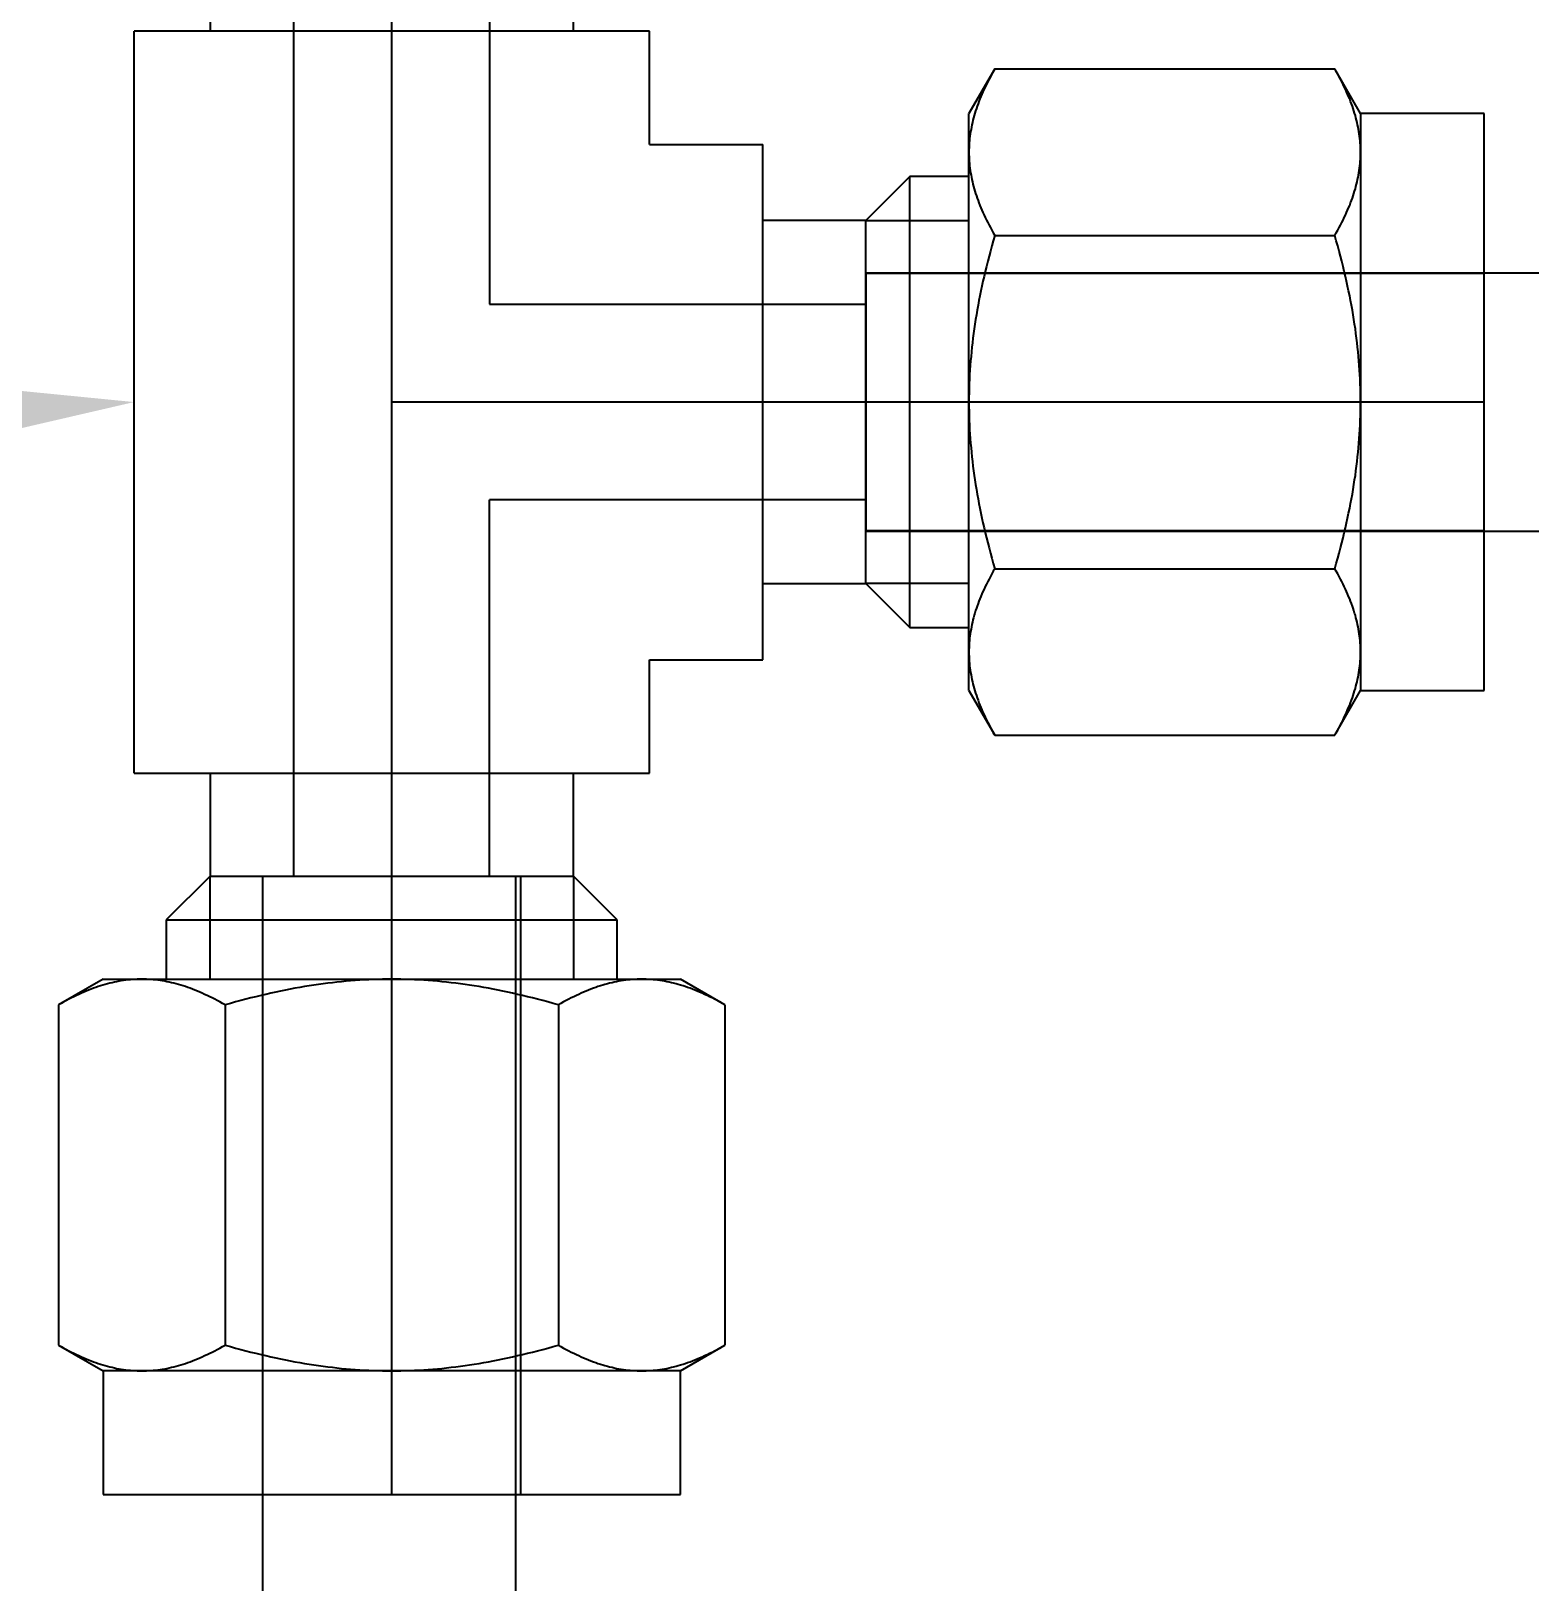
# Model space of a CAD drawing. Header units: inches. Extents: x 5.3 to 31.2, y 3.7 to 34.9.
# Drawn here: x 20.211 to 21.666, y 8.981 to 10.486 of the extents above; entities that cross this region are included whole.
import ezdxf
from ezdxf import colors
from ezdxf.entities.mleader import LeaderData, LeaderLine
from ezdxf.math import Vec2, Vec3

# ---------------------------------------------------------------- set-up
doc = ezdxf.new("R2010")
doc.units = ezdxf.units.IN
doc.header["$MEASUREMENT"] = 0
doc.linetypes.add('CENTER2', pattern=[28.575, 19.05, -3.175, 3.175, -3.175])
doc.linetypes.add('HIDDEN2', pattern=[4.7625, 3.175, -1.5875])
for name, color, linetype in [('.25 tubes', 170, 'Continuous'), ('NOTES', 1, 'Continuous'), ('TRDETAIL2', 7, 'Continuous'), ('TRDETAIL3', 7, 'Continuous'), ('TRMODEL1', 7, 'Continuous'), ('TRMODEL3', 7, 'Continuous')]:
    doc.layers.add(name, color=color, linetype=linetype)

# ---------------------------------------------------------------- blocks, each defined once
blk = doc.blocks.new('SS-400-3')
at = {"layer": 'TRDETAIL2', "color": 6, "linetype": 'HIDDEN2'}
for p, q in [((-1.06, 0.125), (-0.46, 0.125)), ((-0.46, 0.125), (-0.46, -0.125)), ((-0.46, 0.095), (0.46, 0.095)), ((-0.46, -0.095), (-0.095, -0.095)), ((-0.095, -0.46), (-0.095, -0.095)), ((0.095, -0.095), (0.095, -0.46)), ((0.46, -0.095), (0.095, -0.095)), ((-0.46, -0.125), (-1.06, -0.125)), ((-0.125, -1.06), (-0.125, -0.46)), ((-0.125, -0.46), (0.125, -0.46)), ((0.125, -0.46), (0.125, -1.06))]:
    blk.add_line(p, q, dxfattribs=at)
at = {"layer": 'TRDETAIL3', "color": 4, "linetype": 'CENTER2'}
for p, q in [((-1.06, 0), (1.06, 0)), ((0, -1.06), (0, 0))]:
    blk.add_line(p, q, dxfattribs=at)
at = {"layer": 'TRMODEL1', "color": 7, "linetype": 'Continuous'}
for p, q in [((-0.915, 0.3233), (-0.94, 0.28)), ((-0.9179, 0.3182), (-0.9192, 0.3157)), ((-0.9164, 0.3208), (-0.9179, 0.3182)), ((-0.915, 0.3233), (-0.9164, 0.3208)), ((-0.585, 0.3233), (-0.915, 0.3233)), ((-0.5836, 0.3208), (-0.585, 0.3233)), ((-0.56, 0.28), (-0.585, 0.3233)), ((-0.5821, 0.3182), (-0.5836, 0.3208)), ((-0.5808, 0.3157), (-0.5821, 0.3182)), ((-0.9264, 0.3011), (-0.9274, 0.2987)), ((-0.9253, 0.3035), (-0.9264, 0.3011)), ((-0.9242, 0.3059), (-0.9253, 0.3035)), ((-0.923, 0.3083), (-0.9242, 0.3059)), ((-0.9218, 0.3108), (-0.923, 0.3083)), ((-0.9205, 0.3132), (-0.9218, 0.3108)), ((-0.9192, 0.3157), (-0.9205, 0.3132)), ((-0.5795, 0.3132), (-0.5808, 0.3157)), ((-0.5782, 0.3108), (-0.5795, 0.3132)), ((-0.577, 0.3083), (-0.5782, 0.3108)), ((-0.5758, 0.3059), (-0.577, 0.3083)), ((-0.5747, 0.3035), (-0.5758, 0.3059)), ((-0.5736, 0.3011), (-0.5747, 0.3035)), ((-0.5726, 0.2987), (-0.5736, 0.3011)), ((-0.932, 0.2871), (-0.9328, 0.2848)), ((-0.9312, 0.2894), (-0.932, 0.2871)), ((-0.9303, 0.2917), (-0.9312, 0.2894)), ((-0.9294, 0.2941), (-0.9303, 0.2917)), ((-0.9284, 0.2964), (-0.9294, 0.2941)), ((-0.9274, 0.2987), (-0.9284, 0.2964)), ((-0.5716, 0.2964), (-0.5726, 0.2987)), ((-0.5706, 0.2941), (-0.5716, 0.2964)), ((-0.5697, 0.2917), (-0.5706, 0.2941)), ((-0.5688, 0.2894), (-0.5697, 0.2917)), ((-0.568, 0.2871), (-0.5688, 0.2894)), ((-0.5672, 0.2848), (-0.568, 0.2871)), ((-1.06, 0.28), (-1.06, -0.28)), ((-0.94, 0.28), (-1.06, 0.28)), ((-0.94, 0.2425), (-0.94, 0.28)), ((-0.9366, 0.2713), (-0.9371, 0.2691)), ((-0.9361, 0.2735), (-0.9366, 0.2713)), ((-0.9355, 0.2758), (-0.9361, 0.2735)), ((-0.9349, 0.278), (-0.9355, 0.2758)), ((-0.9342, 0.2803), (-0.9349, 0.278)), ((-0.9335, 0.2826), (-0.9342, 0.2803)), ((-0.9328, 0.2848), (-0.9335, 0.2826)), ((-0.5665, 0.2826), (-0.5672, 0.2848)), ((-0.5658, 0.2803), (-0.5665, 0.2826)), ((-0.5651, 0.278), (-0.5658, 0.2803)), ((-0.5645, 0.2758), (-0.5651, 0.278)), ((-0.5639, 0.2735), (-0.5645, 0.2758)), ((-0.5634, 0.2713), (-0.5639, 0.2735)), ((-0.5629, 0.2691), (-0.5634, 0.2713)), ((-0.56, 0.28), (-0.56, 0.2425)), ((-0.939, 0.258), (-0.9393, 0.2558)), ((-0.9387, 0.2602), (-0.939, 0.258)), ((-0.9384, 0.2624), (-0.9387, 0.2602)), ((-0.938, 0.2646), (-0.9384, 0.2624)), ((-0.9376, 0.2669), (-0.938, 0.2646)), ((-0.9371, 0.2691), (-0.9376, 0.2669)), ((-0.5624, 0.2669), (-0.5629, 0.2691)), ((-0.562, 0.2646), (-0.5624, 0.2669)), ((-0.5616, 0.2624), (-0.562, 0.2646)), ((-0.5613, 0.2602), (-0.5616, 0.2624)), ((-0.561, 0.258), (-0.5613, 0.2602)), ((-0.5607, 0.2558), (-0.561, 0.258)), ((-0.9399, 0.2469), (-0.94, 0.2447)), ((-0.94, 0.2447), (-0.94, 0.2425)), ((-0.94, 0.2425), (-0.94, 0.2403)), ((-0.94, 0), (-0.94, 0.2425)), ((-0.9398, 0.2491), (-0.9399, 0.2469)), ((-0.9397, 0.2514), (-0.9398, 0.2491)), ((-0.9395, 0.2536), (-0.9397, 0.2514)), ((-0.9393, 0.2558), (-0.9395, 0.2536)), ((-0.5605, 0.2536), (-0.5607, 0.2558)), ((-0.5603, 0.2514), (-0.5605, 0.2536)), ((-0.5602, 0.2491), (-0.5603, 0.2514)), ((-0.5601, 0.2469), (-0.5602, 0.2491)), ((-0.56, 0.2447), (-0.5601, 0.2469)), ((-0.56, 0.2425), (-0.56, 0.2447)), ((-0.56, 0.2403), (-0.56, 0.2425)), ((-0.56, 0.2425), (-0.56, 0)), ((-0.36, 0.25), (0.36, 0.25)), ((-0.36, 0.25), (-0.36, -0.25)), ((0.36, -0.25), (0.36, 0.25)), ((-0.94, 0.2403), (-0.9399, 0.238)), ((-0.9399, 0.238), (-0.9398, 0.2358)), ((-0.9398, 0.2358), (-0.9397, 0.2336)), ((-0.9397, 0.2336), (-0.9395, 0.2314)), ((-0.9395, 0.2314), (-0.9393, 0.2292)), ((-0.9393, 0.2292), (-0.939, 0.227)), ((-0.939, 0.227), (-0.9387, 0.2248)), ((-0.5613, 0.2248), (-0.561, 0.227)), ((-0.561, 0.227), (-0.5607, 0.2292)), ((-0.5607, 0.2292), (-0.5605, 0.2314)), ((-0.5605, 0.2314), (-0.5603, 0.2336)), ((-0.5603, 0.2336), (-0.5602, 0.2358)), ((-0.5602, 0.2358), (-0.5601, 0.238)), ((-0.5601, 0.238), (-0.56, 0.2403)), ((-0.9387, 0.2248), (-0.9384, 0.2226)), ((-0.9384, 0.2226), (-0.938, 0.2203)), ((-0.938, 0.2203), (-0.9376, 0.2181)), ((-0.9376, 0.2181), (-0.9371, 0.2159)), ((-0.9371, 0.2159), (-0.9366, 0.2137)), ((-0.9366, 0.2137), (-0.9361, 0.2114)), ((-0.9361, 0.2114), (-0.9355, 0.2092)), ((-0.5645, 0.2092), (-0.5639, 0.2114)), ((-0.5639, 0.2114), (-0.5634, 0.2137)), ((-0.5634, 0.2137), (-0.5629, 0.2159)), ((-0.5629, 0.2159), (-0.5624, 0.2181)), ((-0.5624, 0.2181), (-0.562, 0.2203)), ((-0.562, 0.2203), (-0.5616, 0.2226)), ((-0.5616, 0.2226), (-0.5613, 0.2248)), ((-0.5025, 0.2188), (-0.56, 0.2188)), ((-0.5025, 0.2188), (-0.5025, -0.2188)), ((-0.46, 0.1762), (-0.5025, 0.2188)), ((-0.9355, 0.2092), (-0.9349, 0.2069)), ((-0.9349, 0.2069), (-0.9342, 0.2047)), ((-0.9342, 0.2047), (-0.9335, 0.2024)), ((-0.9335, 0.2024), (-0.9328, 0.2001)), ((-0.9328, 0.2001), (-0.932, 0.1979)), ((-0.932, 0.1979), (-0.9312, 0.1956)), ((-0.5688, 0.1956), (-0.568, 0.1979)), ((-0.568, 0.1979), (-0.5672, 0.2001)), ((-0.5672, 0.2001), (-0.5665, 0.2024)), ((-0.5665, 0.2024), (-0.5658, 0.2047)), ((-0.5658, 0.2047), (-0.5651, 0.2069)), ((-0.5651, 0.2069), (-0.5645, 0.2092)), ((-0.9312, 0.1956), (-0.9303, 0.1932)), ((-0.9303, 0.1932), (-0.9294, 0.1909)), ((-0.9294, 0.1909), (-0.9284, 0.1886)), ((-0.9284, 0.1886), (-0.9274, 0.1862)), ((-0.9274, 0.1862), (-0.9264, 0.1839)), ((-0.9264, 0.1839), (-0.9253, 0.1815)), ((-0.9253, 0.1815), (-0.9242, 0.1791)), ((-0.5758, 0.1791), (-0.5747, 0.1815)), ((-0.5747, 0.1815), (-0.5736, 0.1839)), ((-0.5736, 0.1839), (-0.5726, 0.1862)), ((-0.5726, 0.1862), (-0.5716, 0.1886)), ((-0.5716, 0.1886), (-0.5706, 0.1909)), ((-0.5706, 0.1909), (-0.5697, 0.1932)), ((-0.5697, 0.1932), (-0.5688, 0.1956)), ((-0.9242, 0.1791), (-0.923, 0.1766)), ((-0.923, 0.1766), (-0.9218, 0.1742)), ((-0.9218, 0.1742), (-0.9205, 0.1717)), ((-0.9205, 0.1717), (-0.9192, 0.1693)), ((-0.9192, 0.1693), (-0.9179, 0.1667)), ((-0.9179, 0.1667), (-0.9164, 0.1642)), ((-0.5836, 0.1642), (-0.5821, 0.1667)), ((-0.5821, 0.1667), (-0.5808, 0.1693)), ((-0.5808, 0.1693), (-0.5795, 0.1717)), ((-0.5795, 0.1717), (-0.5782, 0.1742)), ((-0.5782, 0.1742), (-0.577, 0.1766)), ((-0.577, 0.1766), (-0.5758, 0.1791)), ((-0.46, 0.1762), (-0.46, -0.1762)), ((-0.36, 0.1762), (-0.46, 0.1762)), ((0.46, 0.1762), (0.36, 0.1762)), ((-0.9179, 0.1515), (-0.9192, 0.1465)), ((-0.9164, 0.1565), (-0.9179, 0.1515)), ((-0.9164, 0.1642), (-0.915, 0.1617)), ((-0.915, 0.1617), (-0.9164, 0.1565)), ((-0.585, 0.1617), (-0.915, 0.1617)), ((-0.585, 0.1617), (-0.5836, 0.1642)), ((-0.5836, 0.1565), (-0.585, 0.1617)), ((-0.5821, 0.1515), (-0.5836, 0.1565)), ((-0.5808, 0.1465), (-0.5821, 0.1515)), ((-0.9218, 0.1366), (-0.923, 0.1317)), ((-0.9205, 0.1415), (-0.9218, 0.1366)), ((-0.9192, 0.1465), (-0.9205, 0.1415)), ((-0.5795, 0.1415), (-0.5808, 0.1465)), ((-0.5782, 0.1366), (-0.5795, 0.1415)), ((-0.577, 0.1317), (-0.5782, 0.1366)), ((-0.9253, 0.122), (-0.9264, 0.1173)), ((-0.9242, 0.1268), (-0.9253, 0.122)), ((-0.923, 0.1317), (-0.9242, 0.1268)), ((-0.5758, 0.1268), (-0.577, 0.1317)), ((-0.5747, 0.122), (-0.5758, 0.1268)), ((-0.5736, 0.1173), (-0.5747, 0.122)), ((-0.9284, 0.1078), (-0.9294, 0.1031)), ((-0.9274, 0.1125), (-0.9284, 0.1078)), ((-0.9264, 0.1173), (-0.9274, 0.1125)), ((-0.5726, 0.1125), (-0.5736, 0.1173)), ((-0.5716, 0.1078), (-0.5726, 0.1125)), ((-0.5706, 0.1031), (-0.5716, 0.1078)), ((-0.9312, 0.0939), (-0.932, 0.0893)), ((-0.9303, 0.0985), (-0.9312, 0.0939)), ((-0.9294, 0.1031), (-0.9303, 0.0985)), ((-0.5697, 0.0985), (-0.5706, 0.1031)), ((-0.5688, 0.0939), (-0.5697, 0.0985)), ((-0.568, 0.0893), (-0.5688, 0.0939)), ((-0.9342, 0.0756), (-0.9349, 0.0711)), ((-0.9335, 0.0801), (-0.9342, 0.0756)), ((-0.9328, 0.0847), (-0.9335, 0.0801)), ((-0.932, 0.0893), (-0.9328, 0.0847)), ((-0.5672, 0.0847), (-0.568, 0.0893)), ((-0.5665, 0.0801), (-0.5672, 0.0847)), ((-0.5658, 0.0756), (-0.5665, 0.0801)), ((-0.5651, 0.0711), (-0.5658, 0.0756)), ((-0.9361, 0.0621), (-0.9366, 0.0576)), ((-0.9355, 0.0666), (-0.9361, 0.0621)), ((-0.9349, 0.0711), (-0.9355, 0.0666)), ((-0.5645, 0.0666), (-0.5651, 0.0711)), ((-0.5639, 0.0621), (-0.5645, 0.0666)), ((-0.5634, 0.0576), (-0.5639, 0.0621)), ((-0.9376, 0.0487), (-0.938, 0.0443)), ((-0.9371, 0.0532), (-0.9376, 0.0487)), ((-0.9366, 0.0576), (-0.9371, 0.0532)), ((-0.5629, 0.0532), (-0.5634, 0.0576)), ((-0.5624, 0.0487), (-0.5629, 0.0532)), ((-0.562, 0.0443), (-0.5624, 0.0487)), ((-0.939, 0.031), (-0.9393, 0.0266)), ((-0.9387, 0.0354), (-0.939, 0.031)), ((-0.9384, 0.0399), (-0.9387, 0.0354)), ((-0.938, 0.0443), (-0.9384, 0.0399)), ((-0.5616, 0.0399), (-0.562, 0.0443)), ((-0.5613, 0.0354), (-0.5616, 0.0399)), ((-0.561, 0.031), (-0.5613, 0.0354)), ((-0.5607, 0.0266), (-0.561, 0.031)), ((-0.9397, 0.0177), (-0.9398, 0.0133)), ((-0.9395, 0.0222), (-0.9397, 0.0177)), ((-0.9393, 0.0266), (-0.9395, 0.0222)), ((-0.5605, 0.0222), (-0.5607, 0.0266)), ((-0.5603, 0.0177), (-0.5605, 0.0222)), ((-0.5602, 0.0133), (-0.5603, 0.0177)), ((-0.9399, 0.0089), (-0.94, 0.0044)), ((-0.94, 0.0044), (-0.94, 0)), ((-0.94, 0), (-0.94, -0.0044)), ((-0.9398, 0.0133), (-0.9399, 0.0089)), ((-0.5601, 0.0089), (-0.5602, 0.0133)), ((-0.56, 0.0044), (-0.5601, 0.0089)), ((-0.56, 0), (-0.56, 0.0044)), ((-0.56, 0), (-0.56, -0.2425)), ((-0.94, -0.2425), (-0.94, 0)), ((-0.94, -0.0044), (-0.9399, -0.0089)), ((-0.9399, -0.0089), (-0.9398, -0.0133)), ((-0.9398, -0.0133), (-0.9397, -0.0177)), ((-0.5603, -0.0177), (-0.5602, -0.0133)), ((-0.5602, -0.0133), (-0.5601, -0.0089)), ((-0.5601, -0.0089), (-0.56, -0.0044)), ((-0.56, -0.0044), (-0.56, 0)), ((-0.9397, -0.0177), (-0.9395, -0.0222)), ((-0.9395, -0.0222), (-0.9393, -0.0266)), ((-0.9393, -0.0266), (-0.939, -0.031)), ((-0.561, -0.031), (-0.5607, -0.0266)), ((-0.5607, -0.0266), (-0.5605, -0.0222)), ((-0.5605, -0.0222), (-0.5603, -0.0177)), ((-0.939, -0.031), (-0.9387, -0.0354)), ((-0.9387, -0.0354), (-0.9384, -0.0399)), ((-0.9384, -0.0399), (-0.938, -0.0443)), ((-0.938, -0.0443), (-0.9376, -0.0487)), ((-0.5624, -0.0487), (-0.562, -0.0443)), ((-0.562, -0.0443), (-0.5616, -0.0399)), ((-0.5616, -0.0399), (-0.5613, -0.0354)), ((-0.5613, -0.0354), (-0.561, -0.031)), ((-0.9376, -0.0487), (-0.9371, -0.0532)), ((-0.9371, -0.0532), (-0.9366, -0.0576)), ((-0.9366, -0.0576), (-0.9361, -0.0621)), ((-0.5639, -0.0621), (-0.5634, -0.0576)), ((-0.5634, -0.0576), (-0.5629, -0.0532)), ((-0.5629, -0.0532), (-0.5624, -0.0487)), ((-0.9361, -0.0621), (-0.9355, -0.0666)), ((-0.9355, -0.0666), (-0.9349, -0.0711)), ((-0.9349, -0.0711), (-0.9342, -0.0756)), ((-0.5658, -0.0756), (-0.5651, -0.0711)), ((-0.5651, -0.0711), (-0.5645, -0.0666)), ((-0.5645, -0.0666), (-0.5639, -0.0621)), ((-0.9342, -0.0756), (-0.9335, -0.0801)), ((-0.9335, -0.0801), (-0.9328, -0.0847)), ((-0.9328, -0.0847), (-0.932, -0.0893)), ((-0.932, -0.0893), (-0.9312, -0.0939)), ((-0.5688, -0.0939), (-0.568, -0.0893)), ((-0.568, -0.0893), (-0.5672, -0.0847)), ((-0.5672, -0.0847), (-0.5665, -0.0801)), ((-0.5665, -0.0801), (-0.5658, -0.0756)), ((-0.9312, -0.0939), (-0.9303, -0.0985)), ((-0.9303, -0.0985), (-0.9294, -0.1031)), ((-0.9294, -0.1031), (-0.9284, -0.1078)), ((-0.5716, -0.1078), (-0.5706, -0.1031)), ((-0.5706, -0.1031), (-0.5697, -0.0985)), ((-0.5697, -0.0985), (-0.5688, -0.0939)), ((-0.9284, -0.1078), (-0.9274, -0.1125)), ((-0.9274, -0.1125), (-0.9264, -0.1173)), ((-0.9264, -0.1173), (-0.9253, -0.122)), ((-0.5747, -0.122), (-0.5736, -0.1173)), ((-0.5736, -0.1173), (-0.5726, -0.1125)), ((-0.5726, -0.1125), (-0.5716, -0.1078)), ((-0.9253, -0.122), (-0.9242, -0.1268)), ((-0.9242, -0.1268), (-0.923, -0.1317)), ((-0.923, -0.1317), (-0.9218, -0.1366)), ((-0.5782, -0.1366), (-0.577, -0.1317)), ((-0.577, -0.1317), (-0.5758, -0.1268)), ((-0.5758, -0.1268), (-0.5747, -0.122)), ((-0.9218, -0.1366), (-0.9205, -0.1415)), ((-0.9205, -0.1415), (-0.9192, -0.1465)), ((-0.9192, -0.1465), (-0.9179, -0.1515)), ((-0.5821, -0.1515), (-0.5808, -0.1465)), ((-0.5808, -0.1465), (-0.5795, -0.1415)), ((-0.5795, -0.1415), (-0.5782, -0.1366)), ((-0.9179, -0.1515), (-0.9164, -0.1565)), ((-0.9164, -0.1642), (-0.9179, -0.1667)), ((-0.9164, -0.1565), (-0.915, -0.1617)), ((-0.915, -0.1617), (-0.9164, -0.1642)), ((-0.585, -0.1617), (-0.915, -0.1617)), ((-0.585, -0.1617), (-0.5836, -0.1565)), ((-0.5836, -0.1642), (-0.585, -0.1617)), ((-0.5836, -0.1565), (-0.5821, -0.1515)), ((-0.5821, -0.1667), (-0.5836, -0.1642)), ((-0.9242, -0.1791), (-0.9253, -0.1815)), ((-0.923, -0.1766), (-0.9242, -0.1791)), ((-0.9218, -0.1742), (-0.923, -0.1766)), ((-0.9205, -0.1717), (-0.9218, -0.1742)), ((-0.9192, -0.1693), (-0.9205, -0.1717)), ((-0.9179, -0.1667), (-0.9192, -0.1693)), ((-0.5808, -0.1693), (-0.5821, -0.1667)), ((-0.5795, -0.1717), (-0.5808, -0.1693)), ((-0.5782, -0.1742), (-0.5795, -0.1717)), ((-0.577, -0.1766), (-0.5782, -0.1742)), ((-0.5758, -0.1791), (-0.577, -0.1766)), ((-0.5747, -0.1815), (-0.5758, -0.1791)), ((-0.5025, -0.2188), (-0.46, -0.1762)), ((-0.46, -0.1762), (-0.36, -0.1762)), ((0.36, -0.1762), (0.46, -0.1762)), ((-0.9312, -0.1956), (-0.932, -0.1979)), ((-0.9303, -0.1932), (-0.9312, -0.1956)), ((-0.9294, -0.1909), (-0.9303, -0.1932)), ((-0.9284, -0.1886), (-0.9294, -0.1909)), ((-0.9274, -0.1862), (-0.9284, -0.1886)), ((-0.9264, -0.1839), (-0.9274, -0.1862)), ((-0.9253, -0.1815), (-0.9264, -0.1839)), ((-0.5736, -0.1839), (-0.5747, -0.1815)), ((-0.5726, -0.1862), (-0.5736, -0.1839)), ((-0.5716, -0.1886), (-0.5726, -0.1862)), ((-0.5706, -0.1909), (-0.5716, -0.1886)), ((-0.5697, -0.1932), (-0.5706, -0.1909)), ((-0.5688, -0.1956), (-0.5697, -0.1932)), ((-0.568, -0.1979), (-0.5688, -0.1956)), ((-0.9355, -0.2092), (-0.9361, -0.2114)), ((-0.9349, -0.2069), (-0.9355, -0.2092)), ((-0.9342, -0.2047), (-0.9349, -0.2069)), ((-0.9335, -0.2024), (-0.9342, -0.2047)), ((-0.9328, -0.2001), (-0.9335, -0.2024)), ((-0.932, -0.1979), (-0.9328, -0.2001)), ((-0.5672, -0.2001), (-0.568, -0.1979)), ((-0.5665, -0.2024), (-0.5672, -0.2001)), ((-0.5658, -0.2047), (-0.5665, -0.2024)), ((-0.5651, -0.2069), (-0.5658, -0.2047)), ((-0.5645, -0.2092), (-0.5651, -0.2069)), ((-0.5639, -0.2114), (-0.5645, -0.2092)), ((-0.9387, -0.2248), (-0.939, -0.227)), ((-0.9384, -0.2226), (-0.9387, -0.2248)), ((-0.938, -0.2203), (-0.9384, -0.2226)), ((-0.9376, -0.2181), (-0.938, -0.2203)), ((-0.9371, -0.2159), (-0.9376, -0.2181)), ((-0.9366, -0.2137), (-0.9371, -0.2159)), ((-0.9361, -0.2114), (-0.9366, -0.2137)), ((-0.5634, -0.2137), (-0.5639, -0.2114)), ((-0.5629, -0.2159), (-0.5634, -0.2137)), ((-0.5624, -0.2181), (-0.5629, -0.2159)), ((-0.562, -0.2203), (-0.5624, -0.2181)), ((-0.5616, -0.2226), (-0.562, -0.2203)), ((-0.5613, -0.2248), (-0.5616, -0.2226)), ((-0.561, -0.227), (-0.5613, -0.2248)), ((-0.56, -0.2188), (-0.5025, -0.2188)), ((-0.9399, -0.238), (-0.94, -0.2403)), ((-0.94, -0.2403), (-0.94, -0.2425)), ((-0.9398, -0.2358), (-0.9399, -0.238)), ((-0.9397, -0.2336), (-0.9398, -0.2358)), ((-0.9395, -0.2314), (-0.9397, -0.2336)), ((-0.9393, -0.2292), (-0.9395, -0.2314)), ((-0.939, -0.227), (-0.9393, -0.2292)), ((-0.5607, -0.2292), (-0.561, -0.227)), ((-0.5605, -0.2314), (-0.5607, -0.2292)), ((-0.5603, -0.2336), (-0.5605, -0.2314)), ((-0.5602, -0.2358), (-0.5603, -0.2336)), ((-0.5601, -0.238), (-0.5602, -0.2358)), ((-0.56, -0.2403), (-0.5601, -0.238)), ((-0.56, -0.2425), (-0.56, -0.2403)), ((-0.94, -0.2425), (-0.94, -0.2447)), ((-0.94, -0.28), (-0.94, -0.2425)), ((-0.94, -0.2447), (-0.9399, -0.2469)), ((-0.9399, -0.2469), (-0.9398, -0.2491)), ((-0.9398, -0.2491), (-0.9397, -0.2514)), ((-0.9397, -0.2514), (-0.9395, -0.2536)), ((-0.9395, -0.2536), (-0.9393, -0.2558)), ((-0.9393, -0.2558), (-0.939, -0.258)), ((-0.561, -0.258), (-0.5607, -0.2558)), ((-0.5607, -0.2558), (-0.5605, -0.2536)), ((-0.5605, -0.2536), (-0.5603, -0.2514)), ((-0.5603, -0.2514), (-0.5602, -0.2491)), ((-0.5602, -0.2491), (-0.5601, -0.2469)), ((-0.5601, -0.2469), (-0.56, -0.2447)), ((-0.56, -0.2447), (-0.56, -0.2425)), ((-0.56, -0.2425), (-0.56, -0.28)), ((-0.36, -0.25), (-0.25, -0.25)), ((-0.25, -0.25), (-0.25, -0.36)), ((0.25, -0.25), (0.25, -0.36)), ((0.25, -0.25), (0.36, -0.25)), ((-0.939, -0.258), (-0.9387, -0.2602)), ((-0.9387, -0.2602), (-0.9384, -0.2624)), ((-0.9384, -0.2624), (-0.938, -0.2646)), ((-0.938, -0.2646), (-0.9376, -0.2669)), ((-0.9376, -0.2669), (-0.9371, -0.2691)), ((-0.9371, -0.2691), (-0.9366, -0.2713)), ((-0.5634, -0.2713), (-0.5629, -0.2691)), ((-0.5629, -0.2691), (-0.5624, -0.2669)), ((-0.5624, -0.2669), (-0.562, -0.2646)), ((-0.562, -0.2646), (-0.5616, -0.2624)), ((-0.5616, -0.2624), (-0.5613, -0.2602)), ((-0.5613, -0.2602), (-0.561, -0.258)), ((-1.06, -0.28), (-0.94, -0.28)), ((-0.94, -0.28), (-0.915, -0.3233)), ((-0.9366, -0.2713), (-0.9361, -0.2735)), ((-0.9361, -0.2735), (-0.9355, -0.2758)), ((-0.9355, -0.2758), (-0.9349, -0.278)), ((-0.9349, -0.278), (-0.9342, -0.2803)), ((-0.9342, -0.2803), (-0.9335, -0.2826)), ((-0.9335, -0.2826), (-0.9328, -0.2848)), ((-0.9328, -0.2848), (-0.932, -0.2871)), ((-0.585, -0.3233), (-0.56, -0.28)), ((-0.568, -0.2871), (-0.5672, -0.2848)), ((-0.5672, -0.2848), (-0.5665, -0.2826)), ((-0.5665, -0.2826), (-0.5658, -0.2803)), ((-0.5658, -0.2803), (-0.5651, -0.278)), ((-0.5651, -0.278), (-0.5645, -0.2758)), ((-0.5645, -0.2758), (-0.5639, -0.2735)), ((-0.5639, -0.2735), (-0.5634, -0.2713)), ((-0.932, -0.2871), (-0.9312, -0.2894)), ((-0.9312, -0.2894), (-0.9303, -0.2917)), ((-0.9303, -0.2917), (-0.9294, -0.2941)), ((-0.9294, -0.2941), (-0.9284, -0.2964)), ((-0.9284, -0.2964), (-0.9274, -0.2987)), ((-0.9274, -0.2987), (-0.9264, -0.3011)), ((-0.5736, -0.3011), (-0.5726, -0.2987)), ((-0.5726, -0.2987), (-0.5716, -0.2964)), ((-0.5716, -0.2964), (-0.5706, -0.2941)), ((-0.5706, -0.2941), (-0.5697, -0.2917)), ((-0.5697, -0.2917), (-0.5688, -0.2894)), ((-0.5688, -0.2894), (-0.568, -0.2871)), ((-0.9264, -0.3011), (-0.9253, -0.3035)), ((-0.9253, -0.3035), (-0.9242, -0.3059)), ((-0.9242, -0.3059), (-0.923, -0.3083)), ((-0.923, -0.3083), (-0.9218, -0.3108)), ((-0.9218, -0.3108), (-0.9205, -0.3132)), ((-0.9205, -0.3132), (-0.9192, -0.3157)), ((-0.9192, -0.3157), (-0.9179, -0.3182)), ((-0.5821, -0.3182), (-0.5808, -0.3157)), ((-0.5808, -0.3157), (-0.5795, -0.3132)), ((-0.5795, -0.3132), (-0.5782, -0.3108)), ((-0.5782, -0.3108), (-0.577, -0.3083)), ((-0.577, -0.3083), (-0.5758, -0.3059)), ((-0.5758, -0.3059), (-0.5747, -0.3035)), ((-0.5747, -0.3035), (-0.5736, -0.3011)), ((-0.9179, -0.3182), (-0.9164, -0.3208)), ((-0.9164, -0.3208), (-0.915, -0.3233)), ((-0.585, -0.3233), (-0.915, -0.3233)), ((-0.585, -0.3233), (-0.5836, -0.3208)), ((-0.5836, -0.3208), (-0.5821, -0.3182)), ((-0.25, -0.36), (0.25, -0.36)), ((-0.1762, -0.36), (-0.1762, -0.46)), ((0.1762, -0.46), (0.1762, -0.36)), ((-0.1762, -0.46), (-0.2188, -0.5025)), ((-0.1762, -0.46), (0.1762, -0.46)), ((0.2188, -0.5025), (0.1762, -0.46)), ((-0.2188, -0.5025), (0.2188, -0.5025)), ((-0.2188, -0.5025), (-0.2188, -0.56)), ((0.2188, -0.56), (0.2188, -0.5025)), ((-0.28, -0.56), (-0.3233, -0.585)), ((-0.2964, -0.5716), (-0.2987, -0.5726)), ((-0.2941, -0.5706), (-0.2964, -0.5716)), ((-0.2917, -0.5697), (-0.2941, -0.5706)), ((-0.2894, -0.5688), (-0.2917, -0.5697)), ((-0.2871, -0.568), (-0.2894, -0.5688)), ((-0.2848, -0.5672), (-0.2871, -0.568)), ((-0.2826, -0.5665), (-0.2848, -0.5672)), ((-0.2803, -0.5658), (-0.2826, -0.5665)), ((-0.278, -0.5651), (-0.2803, -0.5658)), ((-0.28, -0.56), (-0.2425, -0.56)), ((-0.2758, -0.5645), (-0.278, -0.5651)), ((-0.2735, -0.5639), (-0.2758, -0.5645)), ((-0.2713, -0.5634), (-0.2735, -0.5639)), ((-0.2691, -0.5629), (-0.2713, -0.5634)), ((-0.2669, -0.5624), (-0.2691, -0.5629)), ((-0.2646, -0.562), (-0.2669, -0.5624)), ((-0.2624, -0.5616), (-0.2646, -0.562)), ((-0.2602, -0.5613), (-0.2624, -0.5616)), ((-0.258, -0.561), (-0.2602, -0.5613)), ((-0.2558, -0.5607), (-0.258, -0.561)), ((-0.2536, -0.5605), (-0.2558, -0.5607)), ((-0.2514, -0.5603), (-0.2536, -0.5605)), ((-0.2491, -0.5602), (-0.2514, -0.5603)), ((-0.2469, -0.5601), (-0.2491, -0.5602)), ((-0.2447, -0.56), (-0.2469, -0.5601)), ((-0.2425, -0.56), (-0.2447, -0.56)), ((-0.2403, -0.56), (-0.2425, -0.56)), ((-0.2425, -0.56), (0, -0.56)), ((-0.238, -0.5601), (-0.2403, -0.56)), ((-0.2358, -0.5602), (-0.238, -0.5601)), ((-0.2336, -0.5603), (-0.2358, -0.5602)), ((-0.2314, -0.5605), (-0.2336, -0.5603)), ((-0.2292, -0.5607), (-0.2314, -0.5605)), ((-0.227, -0.561), (-0.2292, -0.5607)), ((-0.2248, -0.5613), (-0.227, -0.561)), ((-0.2226, -0.5616), (-0.2248, -0.5613)), ((-0.2203, -0.562), (-0.2226, -0.5616)), ((-0.2181, -0.5624), (-0.2203, -0.562)), ((-0.2159, -0.5629), (-0.2181, -0.5624)), ((-0.2137, -0.5634), (-0.2159, -0.5629)), ((-0.2114, -0.5639), (-0.2137, -0.5634)), ((-0.2092, -0.5645), (-0.2114, -0.5639)), ((-0.2069, -0.5651), (-0.2092, -0.5645)), ((-0.2047, -0.5658), (-0.2069, -0.5651)), ((-0.2024, -0.5665), (-0.2047, -0.5658)), ((-0.2001, -0.5672), (-0.2024, -0.5665)), ((-0.1979, -0.568), (-0.2001, -0.5672)), ((-0.1956, -0.5688), (-0.1979, -0.568)), ((-0.1932, -0.5697), (-0.1956, -0.5688)), ((-0.1909, -0.5706), (-0.1932, -0.5697)), ((-0.1886, -0.5716), (-0.1909, -0.5706)), ((-0.1862, -0.5726), (-0.1886, -0.5716)), ((-0.1078, -0.5716), (-0.1125, -0.5726)), ((-0.1031, -0.5706), (-0.1078, -0.5716)), ((-0.0985, -0.5697), (-0.1031, -0.5706)), ((-0.0939, -0.5688), (-0.0985, -0.5697)), ((-0.0893, -0.568), (-0.0939, -0.5688)), ((-0.0847, -0.5672), (-0.0893, -0.568)), ((-0.0801, -0.5665), (-0.0847, -0.5672)), ((-0.0756, -0.5658), (-0.0801, -0.5665)), ((-0.0711, -0.5651), (-0.0756, -0.5658)), ((-0.0666, -0.5645), (-0.0711, -0.5651)), ((-0.0621, -0.5639), (-0.0666, -0.5645)), ((-0.0576, -0.5634), (-0.0621, -0.5639)), ((-0.0532, -0.5629), (-0.0576, -0.5634)), ((-0.0487, -0.5624), (-0.0532, -0.5629)), ((-0.0443, -0.562), (-0.0487, -0.5624)), ((-0.0399, -0.5616), (-0.0443, -0.562)), ((-0.0354, -0.5613), (-0.0399, -0.5616)), ((-0.031, -0.561), (-0.0354, -0.5613)), ((-0.0266, -0.5607), (-0.031, -0.561)), ((-0.0222, -0.5605), (-0.0266, -0.5607)), ((-0.0177, -0.5603), (-0.0222, -0.5605)), ((-0.0133, -0.5602), (-0.0177, -0.5603)), ((-0.0089, -0.5601), (-0.0133, -0.5602)), ((-0.0044, -0.56), (-0.0089, -0.5601)), ((0, -0.56), (-0.0044, -0.56)), ((0, -0.56), (0.2425, -0.56)), ((0.0044, -0.56), (0, -0.56)), ((0.0089, -0.5601), (0.0044, -0.56)), ((0.0133, -0.5602), (0.0089, -0.5601)), ((0.0177, -0.5603), (0.0133, -0.5602)), ((0.0222, -0.5605), (0.0177, -0.5603)), ((0.0266, -0.5607), (0.0222, -0.5605)), ((0.031, -0.561), (0.0266, -0.5607)), ((0.0354, -0.5613), (0.031, -0.561)), ((0.0399, -0.5616), (0.0354, -0.5613)), ((0.0443, -0.562), (0.0399, -0.5616)), ((0.0487, -0.5624), (0.0443, -0.562)), ((0.0532, -0.5629), (0.0487, -0.5624)), ((0.0576, -0.5634), (0.0532, -0.5629)), ((0.0621, -0.5639), (0.0576, -0.5634)), ((0.0666, -0.5645), (0.0621, -0.5639)), ((0.0711, -0.5651), (0.0666, -0.5645)), ((0.0756, -0.5658), (0.0711, -0.5651)), ((0.0801, -0.5665), (0.0756, -0.5658)), ((0.0847, -0.5672), (0.0801, -0.5665)), ((0.0893, -0.568), (0.0847, -0.5672)), ((0.0939, -0.5688), (0.0893, -0.568)), ((0.0985, -0.5697), (0.0939, -0.5688)), ((0.1031, -0.5706), (0.0985, -0.5697)), ((0.1078, -0.5716), (0.1031, -0.5706)), ((0.1125, -0.5726), (0.1078, -0.5716)), ((0.1886, -0.5716), (0.1862, -0.5726)), ((0.1909, -0.5706), (0.1886, -0.5716)), ((0.1932, -0.5697), (0.1909, -0.5706)), ((0.1956, -0.5688), (0.1932, -0.5697)), ((0.1979, -0.568), (0.1956, -0.5688)), ((0.2001, -0.5672), (0.1979, -0.568)), ((0.2024, -0.5665), (0.2001, -0.5672)), ((0.2047, -0.5658), (0.2024, -0.5665)), ((0.2069, -0.5651), (0.2047, -0.5658)), ((0.2092, -0.5645), (0.2069, -0.5651)), ((0.2114, -0.5639), (0.2092, -0.5645)), ((0.2137, -0.5634), (0.2114, -0.5639)), ((0.2159, -0.5629), (0.2137, -0.5634)), ((0.2181, -0.5624), (0.2159, -0.5629)), ((0.2203, -0.562), (0.2181, -0.5624)), ((0.2226, -0.5616), (0.2203, -0.562)), ((0.2248, -0.5613), (0.2226, -0.5616)), ((0.227, -0.561), (0.2248, -0.5613)), ((0.2292, -0.5607), (0.227, -0.561)), ((0.2314, -0.5605), (0.2292, -0.5607)), ((0.2336, -0.5603), (0.2314, -0.5605)), ((0.2358, -0.5602), (0.2336, -0.5603)), ((0.238, -0.5601), (0.2358, -0.5602)), ((0.2403, -0.56), (0.238, -0.5601)), ((0.2425, -0.56), (0.2403, -0.56)), ((0.2447, -0.56), (0.2425, -0.56)), ((0.2425, -0.56), (0.28, -0.56)), ((0.2469, -0.5601), (0.2447, -0.56)), ((0.2491, -0.5602), (0.2469, -0.5601)), ((0.2514, -0.5603), (0.2491, -0.5602)), ((0.2536, -0.5605), (0.2514, -0.5603)), ((0.2558, -0.5607), (0.2536, -0.5605)), ((0.258, -0.561), (0.2558, -0.5607)), ((0.2602, -0.5613), (0.258, -0.561)), ((0.2624, -0.5616), (0.2602, -0.5613)), ((0.2646, -0.562), (0.2624, -0.5616)), ((0.2669, -0.5624), (0.2646, -0.562)), ((0.2691, -0.5629), (0.2669, -0.5624)), ((0.2713, -0.5634), (0.2691, -0.5629)), ((0.2735, -0.5639), (0.2713, -0.5634)), ((0.2758, -0.5645), (0.2735, -0.5639)), ((0.278, -0.5651), (0.2758, -0.5645)), ((0.2803, -0.5658), (0.278, -0.5651)), ((0.3233, -0.585), (0.28, -0.56)), ((0.2826, -0.5665), (0.2803, -0.5658)), ((0.2848, -0.5672), (0.2826, -0.5665)), ((0.2871, -0.568), (0.2848, -0.5672)), ((0.2894, -0.5688), (0.2871, -0.568)), ((0.2917, -0.5697), (0.2894, -0.5688)), ((0.2941, -0.5706), (0.2917, -0.5697)), ((0.2964, -0.5716), (0.2941, -0.5706)), ((0.2987, -0.5726), (0.2964, -0.5716)), ((-0.3208, -0.5836), (-0.3233, -0.585)), ((-0.3233, -0.585), (-0.3233, -0.915)), ((-0.3182, -0.5821), (-0.3208, -0.5836)), ((-0.3157, -0.5808), (-0.3182, -0.5821)), ((-0.3132, -0.5795), (-0.3157, -0.5808)), ((-0.3108, -0.5782), (-0.3132, -0.5795)), ((-0.3083, -0.577), (-0.3108, -0.5782)), ((-0.3059, -0.5758), (-0.3083, -0.577)), ((-0.3035, -0.5747), (-0.3059, -0.5758)), ((-0.3011, -0.5736), (-0.3035, -0.5747)), ((-0.2987, -0.5726), (-0.3011, -0.5736)), ((-0.1839, -0.5736), (-0.1862, -0.5726)), ((-0.1815, -0.5747), (-0.1839, -0.5736)), ((-0.1791, -0.5758), (-0.1815, -0.5747)), ((-0.1766, -0.577), (-0.1791, -0.5758)), ((-0.1742, -0.5782), (-0.1766, -0.577)), ((-0.1717, -0.5795), (-0.1742, -0.5782)), ((-0.1693, -0.5808), (-0.1717, -0.5795)), ((-0.1667, -0.5821), (-0.1693, -0.5808)), ((-0.1642, -0.5836), (-0.1667, -0.5821)), ((-0.1617, -0.585), (-0.1642, -0.5836)), ((-0.1565, -0.5836), (-0.1617, -0.585)), ((-0.1617, -0.585), (-0.1617, -0.915)), ((-0.1515, -0.5821), (-0.1565, -0.5836)), ((-0.1465, -0.5808), (-0.1515, -0.5821)), ((-0.1415, -0.5795), (-0.1465, -0.5808)), ((-0.1366, -0.5782), (-0.1415, -0.5795)), ((-0.1317, -0.577), (-0.1366, -0.5782)), ((-0.1268, -0.5758), (-0.1317, -0.577)), ((-0.122, -0.5747), (-0.1268, -0.5758)), ((-0.1173, -0.5736), (-0.122, -0.5747)), ((-0.1125, -0.5726), (-0.1173, -0.5736)), ((0.1173, -0.5736), (0.1125, -0.5726)), ((0.122, -0.5747), (0.1173, -0.5736)), ((0.1268, -0.5758), (0.122, -0.5747)), ((0.1317, -0.577), (0.1268, -0.5758)), ((0.1366, -0.5782), (0.1317, -0.577)), ((0.1415, -0.5795), (0.1366, -0.5782)), ((0.1465, -0.5808), (0.1415, -0.5795)), ((0.1515, -0.5821), (0.1465, -0.5808)), ((0.1565, -0.5836), (0.1515, -0.5821)), ((0.1617, -0.585), (0.1565, -0.5836)), ((0.1642, -0.5836), (0.1617, -0.585)), ((0.1617, -0.585), (0.1617, -0.915)), ((0.1667, -0.5821), (0.1642, -0.5836)), ((0.1693, -0.5808), (0.1667, -0.5821)), ((0.1717, -0.5795), (0.1693, -0.5808)), ((0.1742, -0.5782), (0.1717, -0.5795)), ((0.1766, -0.577), (0.1742, -0.5782)), ((0.1791, -0.5758), (0.1766, -0.577)), ((0.1815, -0.5747), (0.1791, -0.5758)), ((0.1839, -0.5736), (0.1815, -0.5747)), ((0.1862, -0.5726), (0.1839, -0.5736)), ((0.3011, -0.5736), (0.2987, -0.5726)), ((0.3035, -0.5747), (0.3011, -0.5736)), ((0.3059, -0.5758), (0.3035, -0.5747)), ((0.3083, -0.577), (0.3059, -0.5758)), ((0.3108, -0.5782), (0.3083, -0.577)), ((0.3132, -0.5795), (0.3108, -0.5782)), ((0.3157, -0.5808), (0.3132, -0.5795)), ((0.3182, -0.5821), (0.3157, -0.5808)), ((0.3208, -0.5836), (0.3182, -0.5821)), ((0.3233, -0.585), (0.3208, -0.5836)), ((0.3233, -0.585), (0.3233, -0.915)), ((-0.3233, -0.915), (-0.3208, -0.9164)), ((-0.3233, -0.915), (-0.28, -0.94)), ((-0.3208, -0.9164), (-0.3182, -0.9179)), ((-0.3182, -0.9179), (-0.3157, -0.9192)), ((-0.1693, -0.9192), (-0.1667, -0.9179)), ((-0.1667, -0.9179), (-0.1642, -0.9164)), ((-0.1642, -0.9164), (-0.1617, -0.915)), ((-0.1617, -0.915), (-0.1565, -0.9164)), ((-0.1565, -0.9164), (-0.1515, -0.9179)), ((-0.1515, -0.9179), (-0.1465, -0.9192)), ((0.1465, -0.9192), (0.1515, -0.9179)), ((0.1515, -0.9179), (0.1565, -0.9164)), ((0.1565, -0.9164), (0.1617, -0.915)), ((0.1617, -0.915), (0.1642, -0.9164)), ((0.1642, -0.9164), (0.1667, -0.9179)), ((0.1667, -0.9179), (0.1693, -0.9192)), ((0.28, -0.94), (0.3233, -0.915)), ((0.3157, -0.9192), (0.3182, -0.9179)), ((0.3182, -0.9179), (0.3208, -0.9164)), ((0.3208, -0.9164), (0.3233, -0.915)), ((-0.3157, -0.9192), (-0.3132, -0.9205)), ((-0.3132, -0.9205), (-0.3108, -0.9218)), ((-0.3108, -0.9218), (-0.3083, -0.923)), ((-0.3083, -0.923), (-0.3059, -0.9242)), ((-0.3059, -0.9242), (-0.3035, -0.9253)), ((-0.3035, -0.9253), (-0.3011, -0.9264)), ((-0.3011, -0.9264), (-0.2987, -0.9274)), ((-0.2987, -0.9274), (-0.2964, -0.9284)), ((-0.2964, -0.9284), (-0.2941, -0.9294)), ((-0.2941, -0.9294), (-0.2917, -0.9303)), ((-0.2917, -0.9303), (-0.2894, -0.9312)), ((-0.2894, -0.9312), (-0.2871, -0.932)), ((-0.2871, -0.932), (-0.2848, -0.9328)), ((-0.2848, -0.9328), (-0.2826, -0.9335)), ((-0.2024, -0.9335), (-0.2001, -0.9328)), ((-0.2001, -0.9328), (-0.1979, -0.932)), ((-0.1979, -0.932), (-0.1956, -0.9312)), ((-0.1956, -0.9312), (-0.1932, -0.9303)), ((-0.1932, -0.9303), (-0.1909, -0.9294)), ((-0.1909, -0.9294), (-0.1886, -0.9284)), ((-0.1886, -0.9284), (-0.1862, -0.9274)), ((-0.1862, -0.9274), (-0.1839, -0.9264)), ((-0.1839, -0.9264), (-0.1815, -0.9253)), ((-0.1815, -0.9253), (-0.1791, -0.9242)), ((-0.1791, -0.9242), (-0.1766, -0.923)), ((-0.1766, -0.923), (-0.1742, -0.9218)), ((-0.1742, -0.9218), (-0.1717, -0.9205)), ((-0.1717, -0.9205), (-0.1693, -0.9192)), ((-0.1465, -0.9192), (-0.1415, -0.9205)), ((-0.1415, -0.9205), (-0.1366, -0.9218)), ((-0.1366, -0.9218), (-0.1317, -0.923)), ((-0.1317, -0.923), (-0.1268, -0.9242)), ((-0.1268, -0.9242), (-0.122, -0.9253)), ((-0.122, -0.9253), (-0.1173, -0.9264)), ((-0.1173, -0.9264), (-0.1125, -0.9274)), ((-0.1125, -0.9274), (-0.1078, -0.9284)), ((-0.1078, -0.9284), (-0.1031, -0.9294)), ((-0.1031, -0.9294), (-0.0985, -0.9303)), ((-0.0985, -0.9303), (-0.0939, -0.9312)), ((-0.0939, -0.9312), (-0.0893, -0.932)), ((-0.0893, -0.932), (-0.0847, -0.9328)), ((-0.0847, -0.9328), (-0.0801, -0.9335)), ((0.0801, -0.9335), (0.0847, -0.9328)), ((0.0847, -0.9328), (0.0893, -0.932)), ((0.0893, -0.932), (0.0939, -0.9312)), ((0.0939, -0.9312), (0.0985, -0.9303)), ((0.0985, -0.9303), (0.1031, -0.9294)), ((0.1031, -0.9294), (0.1078, -0.9284)), ((0.1078, -0.9284), (0.1125, -0.9274)), ((0.1125, -0.9274), (0.1173, -0.9264)), ((0.1173, -0.9264), (0.122, -0.9253)), ((0.122, -0.9253), (0.1268, -0.9242)), ((0.1268, -0.9242), (0.1317, -0.923)), ((0.1317, -0.923), (0.1366, -0.9218)), ((0.1366, -0.9218), (0.1415, -0.9205)), ((0.1415, -0.9205), (0.1465, -0.9192)), ((0.1693, -0.9192), (0.1717, -0.9205)), ((0.1717, -0.9205), (0.1742, -0.9218)), ((0.1742, -0.9218), (0.1766, -0.923)), ((0.1766, -0.923), (0.1791, -0.9242)), ((0.1791, -0.9242), (0.1815, -0.9253)), ((0.1815, -0.9253), (0.1839, -0.9264)), ((0.1839, -0.9264), (0.1862, -0.9274)), ((0.1862, -0.9274), (0.1886, -0.9284)), ((0.1886, -0.9284), (0.1909, -0.9294)), ((0.1909, -0.9294), (0.1932, -0.9303)), ((0.1932, -0.9303), (0.1956, -0.9312)), ((0.1956, -0.9312), (0.1979, -0.932)), ((0.1979, -0.932), (0.2001, -0.9328)), ((0.2001, -0.9328), (0.2024, -0.9335)), ((0.2826, -0.9335), (0.2848, -0.9328)), ((0.2848, -0.9328), (0.2871, -0.932)), ((0.2871, -0.932), (0.2894, -0.9312)), ((0.2894, -0.9312), (0.2917, -0.9303)), ((0.2917, -0.9303), (0.2941, -0.9294)), ((0.2941, -0.9294), (0.2964, -0.9284)), ((0.2964, -0.9284), (0.2987, -0.9274)), ((0.2987, -0.9274), (0.3011, -0.9264)), ((0.3011, -0.9264), (0.3035, -0.9253)), ((0.3035, -0.9253), (0.3059, -0.9242)), ((0.3059, -0.9242), (0.3083, -0.923)), ((0.3083, -0.923), (0.3108, -0.9218)), ((0.3108, -0.9218), (0.3132, -0.9205)), ((0.3132, -0.9205), (0.3157, -0.9192)), ((-0.2826, -0.9335), (-0.2803, -0.9342)), ((-0.2803, -0.9342), (-0.278, -0.9349)), ((-0.2425, -0.94), (-0.28, -0.94)), ((-0.28, -0.94), (-0.28, -1.06)), ((-0.278, -0.9349), (-0.2758, -0.9355)), ((-0.2758, -0.9355), (-0.2735, -0.9361)), ((-0.2735, -0.9361), (-0.2713, -0.9366)), ((-0.2713, -0.9366), (-0.2691, -0.9371)), ((-0.2691, -0.9371), (-0.2669, -0.9376)), ((-0.2669, -0.9376), (-0.2646, -0.938)), ((-0.2646, -0.938), (-0.2624, -0.9384)), ((-0.2624, -0.9384), (-0.2602, -0.9387)), ((-0.2602, -0.9387), (-0.258, -0.939)), ((-0.258, -0.939), (-0.2558, -0.9393)), ((-0.2558, -0.9393), (-0.2536, -0.9395)), ((-0.2536, -0.9395), (-0.2514, -0.9397)), ((-0.2514, -0.9397), (-0.2491, -0.9398)), ((-0.2491, -0.9398), (-0.2469, -0.9399)), ((-0.2469, -0.9399), (-0.2447, -0.94)), ((-0.2447, -0.94), (-0.2425, -0.94)), ((-0.2425, -0.94), (-0.2403, -0.94)), ((0, -0.94), (-0.2425, -0.94)), ((-0.2403, -0.94), (-0.238, -0.9399)), ((-0.238, -0.9399), (-0.2358, -0.9398)), ((-0.2358, -0.9398), (-0.2336, -0.9397)), ((-0.2336, -0.9397), (-0.2314, -0.9395)), ((-0.2314, -0.9395), (-0.2292, -0.9393)), ((-0.2292, -0.9393), (-0.227, -0.939)), ((-0.227, -0.939), (-0.2248, -0.9387)), ((-0.2248, -0.9387), (-0.2226, -0.9384)), ((-0.2226, -0.9384), (-0.2203, -0.938)), ((-0.2203, -0.938), (-0.2181, -0.9376)), ((-0.2181, -0.9376), (-0.2159, -0.9371)), ((-0.2159, -0.9371), (-0.2137, -0.9366)), ((-0.2137, -0.9366), (-0.2114, -0.9361)), ((-0.2114, -0.9361), (-0.2092, -0.9355)), ((-0.2092, -0.9355), (-0.2069, -0.9349)), ((-0.2069, -0.9349), (-0.2047, -0.9342)), ((-0.2047, -0.9342), (-0.2024, -0.9335)), ((-0.0801, -0.9335), (-0.0756, -0.9342)), ((-0.0756, -0.9342), (-0.0711, -0.9349)), ((-0.0711, -0.9349), (-0.0666, -0.9355)), ((-0.0666, -0.9355), (-0.0621, -0.9361)), ((-0.0621, -0.9361), (-0.0576, -0.9366)), ((-0.0576, -0.9366), (-0.0532, -0.9371)), ((-0.0532, -0.9371), (-0.0487, -0.9376)), ((-0.0487, -0.9376), (-0.0443, -0.938)), ((-0.0443, -0.938), (-0.0399, -0.9384)), ((-0.0399, -0.9384), (-0.0354, -0.9387)), ((-0.0354, -0.9387), (-0.031, -0.939)), ((-0.031, -0.939), (-0.0266, -0.9393)), ((-0.0266, -0.9393), (-0.0222, -0.9395)), ((-0.0222, -0.9395), (-0.0177, -0.9397)), ((-0.0177, -0.9397), (-0.0133, -0.9398)), ((-0.0133, -0.9398), (-0.0089, -0.9399)), ((-0.0089, -0.9399), (-0.0044, -0.94)), ((-0.0044, -0.94), (0, -0.94)), ((0, -0.94), (0.0044, -0.94)), ((0.2425, -0.94), (0, -0.94)), ((0.0044, -0.94), (0.0089, -0.9399)), ((0.0089, -0.9399), (0.0133, -0.9398)), ((0.0133, -0.9398), (0.0177, -0.9397)), ((0.0177, -0.9397), (0.0222, -0.9395)), ((0.0222, -0.9395), (0.0266, -0.9393)), ((0.0266, -0.9393), (0.031, -0.939)), ((0.031, -0.939), (0.0354, -0.9387)), ((0.0354, -0.9387), (0.0399, -0.9384)), ((0.0399, -0.9384), (0.0443, -0.938)), ((0.0443, -0.938), (0.0487, -0.9376)), ((0.0487, -0.9376), (0.0532, -0.9371)), ((0.0532, -0.9371), (0.0576, -0.9366)), ((0.0576, -0.9366), (0.0621, -0.9361)), ((0.0621, -0.9361), (0.0666, -0.9355)), ((0.0666, -0.9355), (0.0711, -0.9349)), ((0.0711, -0.9349), (0.0756, -0.9342)), ((0.0756, -0.9342), (0.0801, -0.9335)), ((0.2024, -0.9335), (0.2047, -0.9342)), ((0.2047, -0.9342), (0.2069, -0.9349)), ((0.2069, -0.9349), (0.2092, -0.9355)), ((0.2092, -0.9355), (0.2114, -0.9361)), ((0.2114, -0.9361), (0.2137, -0.9366)), ((0.2137, -0.9366), (0.2159, -0.9371)), ((0.2159, -0.9371), (0.2181, -0.9376)), ((0.2181, -0.9376), (0.2203, -0.938)), ((0.2203, -0.938), (0.2226, -0.9384)), ((0.2226, -0.9384), (0.2248, -0.9387)), ((0.2248, -0.9387), (0.227, -0.939)), ((0.227, -0.939), (0.2292, -0.9393)), ((0.2292, -0.9393), (0.2314, -0.9395)), ((0.2314, -0.9395), (0.2336, -0.9397)), ((0.2336, -0.9397), (0.2358, -0.9398)), ((0.2358, -0.9398), (0.238, -0.9399)), ((0.238, -0.9399), (0.2403, -0.94)), ((0.2403, -0.94), (0.2425, -0.94)), ((0.2425, -0.94), (0.2447, -0.94)), ((0.28, -0.94), (0.2425, -0.94)), ((0.2447, -0.94), (0.2469, -0.9399)), ((0.2469, -0.9399), (0.2491, -0.9398)), ((0.2491, -0.9398), (0.2514, -0.9397)), ((0.2514, -0.9397), (0.2536, -0.9395)), ((0.2536, -0.9395), (0.2558, -0.9393)), ((0.2558, -0.9393), (0.258, -0.939)), ((0.258, -0.939), (0.2602, -0.9387)), ((0.2602, -0.9387), (0.2624, -0.9384)), ((0.2624, -0.9384), (0.2646, -0.938)), ((0.2646, -0.938), (0.2669, -0.9376)), ((0.2669, -0.9376), (0.2691, -0.9371)), ((0.2691, -0.9371), (0.2713, -0.9366)), ((0.2713, -0.9366), (0.2735, -0.9361)), ((0.2735, -0.9361), (0.2758, -0.9355)), ((0.2758, -0.9355), (0.278, -0.9349)), ((0.278, -0.9349), (0.2803, -0.9342)), ((0.28, -1.06), (0.28, -0.94)), ((0.2803, -0.9342), (0.2826, -0.9335)), ((-0.28, -1.06), (0.28, -1.06))]:
    blk.add_line(p, q, dxfattribs=at)
at = {"layer": 'TRMODEL3', "color": 1, "linetype": 'Continuous'}
for p, q in [((-0.56, 0.1762), (-0.46, 0.1762)), ((-0.46, -0.1762), (-0.56, -0.1762)), ((-0.1762, -0.56), (-0.1762, -0.46)), ((0.1762, -0.46), (0.1762, -0.56))]:
    blk.add_line(p, q, dxfattribs=at)

msp = doc.modelspace()

# ---------------------------------------------------------------- linework, layer by layer
at = {"layer": '.25 tubes'}
msp.add_lwpolyline([(21.0213, 10.0009), (21.7893, 10.0009, -0.198912), (22.1871, 9.8362), (22.7289, 9.2944), (22.9053, 9.4708), (22.2897, 10.0865, 0.198912), (21.8919, 10.2512), (21.0213, 10.2512)], format="xyb", close=True, dxfattribs=at)
at = {"layer": '.25 tubes', "color": 5}
msp.add_lwpolyline([(20.4363, 9.6662), (20.6815, 9.6662), (20.6815, 8.2196), (20.4363, 8.2196)], close=True, dxfattribs=at)

# ---------------------------------------------------------------- block references
at = {"linetype": 'Continuous', "rotation": 89.99999999999999}
msp.add_blockref('SS-400-3', (20.5613, 10.1262), dxfattribs=at)

# ---------------------------------------------------------------- leaders
at = {"layer": 'NOTES'}
ml = msp.add_multileader_mtext('Standard', dxfattribs=at)
ml.set_content('15', color=256)
ml.set_leader_properties()
ml.build(insert=Vec2(0, 0))
ml.multileader.update_dxf_attribs({"has_text_frame": 1, "text_right_attachment_type": 6, "dogleg_length": 0.36, "arrow_head_size": 0.18})
ctx = ml.context
ctx.base_point, ctx.char_height, ctx.arrow_head_size, ctx.landing_gap_size, ctx.plane_origin = Vec3(18.9492, 10.2146), 0.18, 0.18, 0.09, Vec3(20.3113, 10.1262)
ctx.right_attachment, ctx.text_align_type = 6, 2
notes = []
notes.append((ctx, [(0, (1, 1, 0), (19.7292, 10.0886), (-1, 0), 0.36, [(0, [(20.3113, 10.1262)], 0, [])])]))
ctx.mtext.insert, ctx.mtext.alignment, ctx.mtext.flow_direction = Vec3(19.2792, 10.3046), 3, 5
for ctx, leaders in notes:
    for number, flags, end, landing, length, lines in leaders:
        leader = LeaderData()
        leader.index, (leader.has_last_leader_line, leader.has_dogleg_vector, leader.attachment_direction) = number, flags
        leader.last_leader_point, leader.dogleg_vector, leader.dogleg_length = Vec3(end), Vec3(landing), length
        for number, points, colour, breaks in lines:
            line = LeaderLine()
            line.index, line.vertices, line.color, line.breaks = number, Vec3.list(points), colors.encode_raw_color(colour), breaks
            leader.lines.append(line)
        ctx.leaders.append(leader)

doc.saveas('drawing.dxf')
